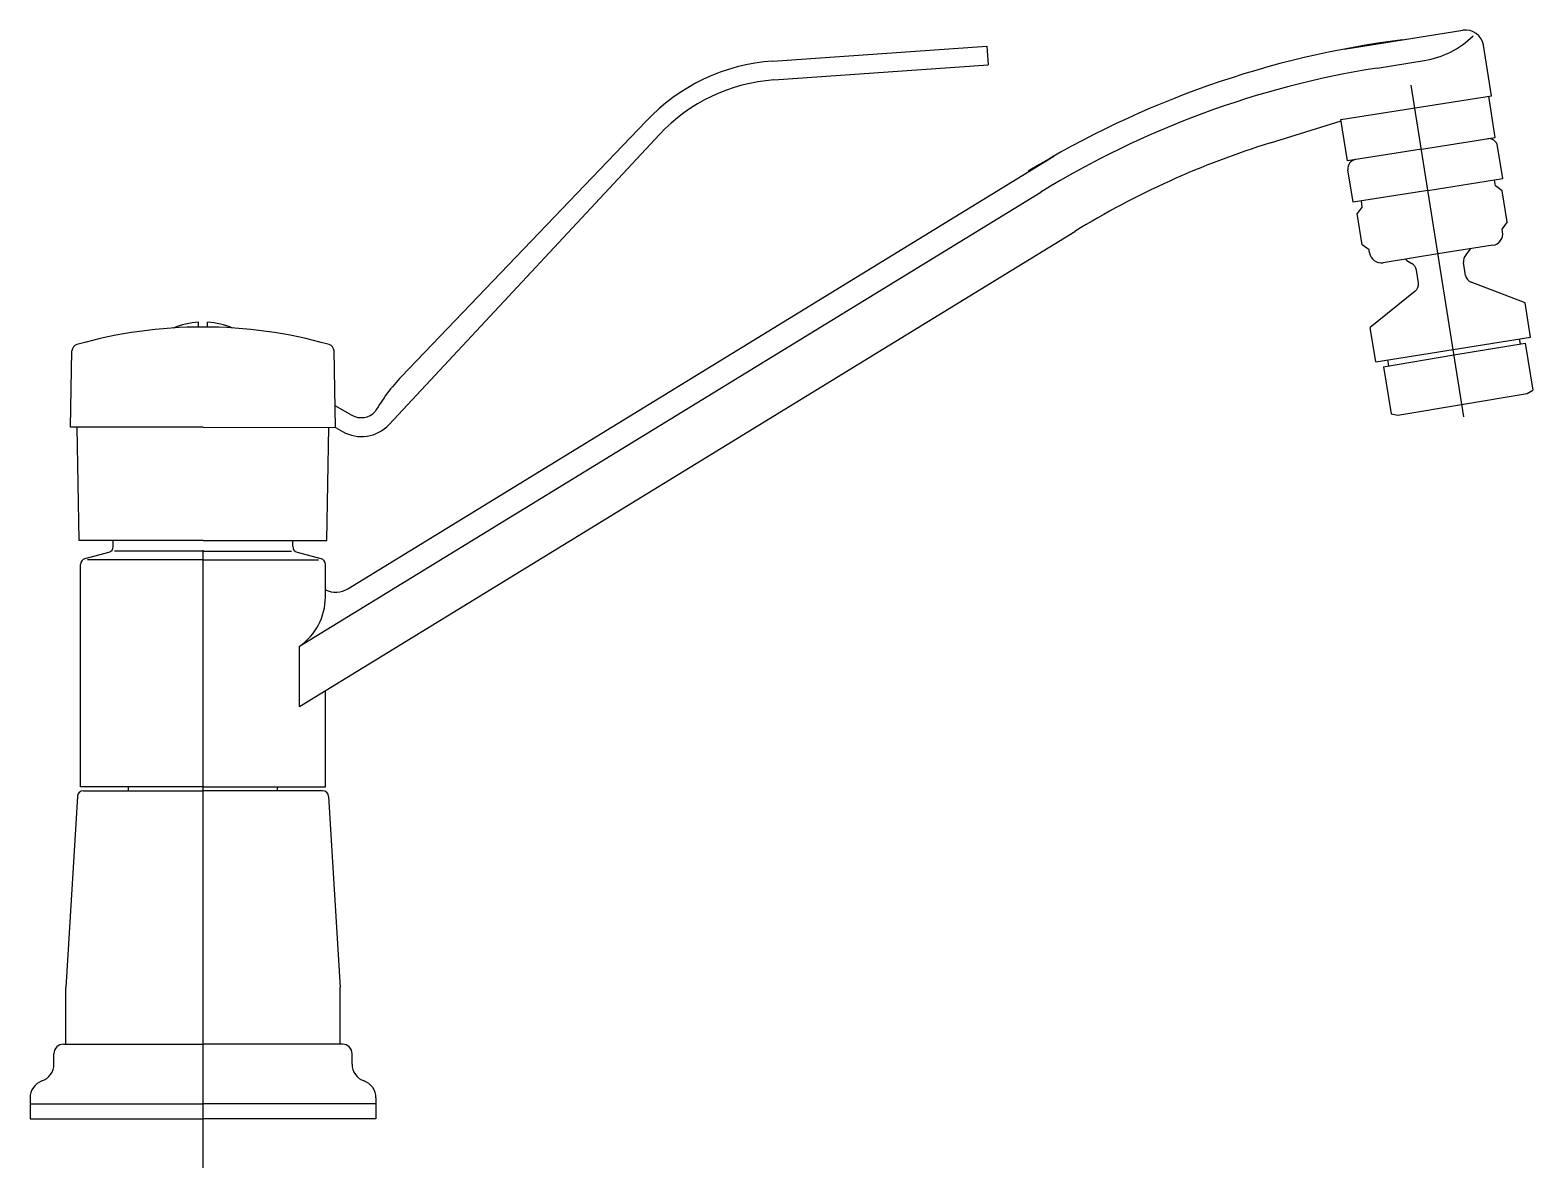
# Model space of a CAD drawing. Extents: x 16.816 to 17.059, y -9.746 to -9.562.
import ezdxf

# ---------------------------------------------------------------- set-up
doc = ezdxf.new("R2010")
doc.units = 0
doc.header["$LTSCALE"] = 0.2
doc.header["$MEASUREMENT"] = 0
doc.linetypes.add('AXES', pattern=[0.5400000065565109, 0.300000011920929, -0.07999999821186066, 0.07999999821186066, -0.07999999821186066])
doc.layers.get('0').update_dxf_attribs({"linetype": 'CONTINUOUS'})
doc.layers.add('DECA_EIXOS', color=5, linetype='AXES')

msp = doc.modelspace()

# ---------------------------------------------------------------- linework, layer by layer
at = {"linetype": 'CONTINUOUS'}
for p, q in [((16.93640398709566, -9.570292642488447), (16.97107795232789, -9.567867997903164)), ((17.05318002412837, -9.579605268807384), (17.05212273694251, -9.572929847895972)), ((17.02924389864155, -9.583396383429124), (17.02818661918253, -9.576720964794024)), ((16.87409024488671, -9.626086457105302), (16.9178792691681, -9.579128480847116)), ((17.04121196269305, -9.581500819711467), (17.02924389864155, -9.583396383429124)), ((17.04121196269305, -9.581500819711467), (17.05318002412837, -9.579605268807384)), ((17.05438034964824, -9.586258019022777), (17.05354959008837, -9.581012785445088)), ((17.03015814641181, -9.59009443874237), (17.02932738351133, -9.584849209351765)), ((17.04226924496656, -9.588176232067259), (17.03015814641181, -9.59009443874237)), ((17.05510161908494, -9.593280438609101), (17.0543010144632, -9.588225686304334)), ((17.05510161908494, -9.593280438609101), (17.05429905502409, -9.594385337840924)), ((17.05437444543822, -9.594861334895999), (17.05429905502409, -9.594385337840924)), ((17.05276927039606, -9.597070679011154), (17.04390046798399, -9.598475360841514)), ((17.04835803814502, -9.60193081720432), (17.04803119062202, -9.599867807908774)), ((17.05800189403379, -9.60640777115623), (17.04926934035657, -9.603056079473982)), ((17.05887883879782, -9.611944637807097), (17.05800189403379, -9.60640777115623)), ((16.82943054370984, -9.645829120746473), (16.8294305446878, -9.64486817289975)), ((16.82486032048876, -9.64779494186882), (16.82871456214254, -9.64676220431651)), ((16.8439615830728, -9.64657035224897), (16.82962514793, -9.64657035224897)), ((16.82414433891684, -9.654019084523041), (16.82414433892146, -9.64872802642112)), ((16.8439615830728, -9.647986791003902), (16.82528244155601, -9.647986791003902)), ((16.86616848108509, -9.726415777811692), (16.86616848108509, -9.717243356049)), ((16.86655451365775, -9.726415772632237), (16.8439615830728, -9.72641577044538)), ((16.86809951569628, -9.72964473685086), (16.8680995135082, -9.727960770624717)), ((16.87196158859754, -9.7360709434942), (16.8439615830728, -9.7360709434942)), ((16.87196158491403, -9.735105746331211), (16.87196158123123, -9.738484736756405)), ((16.87196158123123, -9.738484736756405), (16.8439615830728, -9.738484736756405))]:
    msp.add_line(p, q, dxfattribs=at)
for points in [[(17.02869022449919, -9.56530158937971), (17.04793892815113, -9.562252902780239)], [(17.05255186884034, -9.572861886297348), (17.05125294310174, -9.564660667489584)], [(16.936204997217, -9.567238393323946), (16.97086445817743, -9.564814764522799)], [(16.97086445817743, -9.564814764522799), (16.97107795232789, -9.567867997903164)], [(17.03404014762429, -9.568364463982723), (17.04167881764218, -9.567154615086523)], [(17.02818661918253, -9.576720964794024), (17.05255186884034, -9.572861886297348)], [(16.87608953751377, -9.618326031183564), (16.9156408812351, -9.577041037489659)], [(17.01677895310115, -9.580475020669688), (17.02824801003045, -9.576918978638876)], [(16.86741896876671, -9.652666018508382), (16.98168891546601, -9.582641292205565)], [(17.04226924496656, -9.588176232067259), (17.05438034964824, -9.586258019022777)], [(17.05319603813109, -9.58742338438431), (17.05304495347208, -9.586469525275259)], [(16.85957882097383, -9.66198548703458), (16.97961016904176, -9.588444706166483)], [(17.0543010144632, -9.588225686304334), (17.05319603813109, -9.58742338438431)], [(17.03164460933285, -9.59083679361171), (17.03084174020677, -9.591941269034566)], [(17.03164460933285, -9.59083679361171), (17.03149353207933, -9.589882934749587)], [(17.03164233726818, -9.596996027486917), (17.03084174020677, -9.591941269034566)], [(16.85957883579211, -9.67173851661192), (16.98508968650198, -9.594825361883878)], [(17.03274691169354, -9.597798032536014), (17.03164233726818, -9.596996027486917)], [(17.032822435551, -9.598274849865085), (17.03274691169354, -9.597798032536014)], [(17.04390046798399, -9.598475360841514), (17.03503178314133, -9.599880020549376)], [(17.04072839995939, -9.603135856000739), (17.04040228398122, -9.601076172136857)], [(17.04019225865246, -9.604505094557101), (17.03294054258248, -9.610377638992087)], [(16.84323744509414, -9.61030614156349), (16.84323860048601, -9.60951539021706)], [(16.84468572105147, -9.61030614156349), (16.84468451715078, -9.609515387425297)], [(17.03381741368339, -9.615913975268459), (17.03294054258248, -9.610377638992087)], [(17.04634813408346, -9.613929304346176), (17.05887883879782, -9.611944637807097)], [(17.04648885544217, -9.614817783345774), (17.05800986438386, -9.61289985700718)], [(17.05706669647093, -9.612231651438918), (17.05720037620916, -9.613034614188507)], [(17.05800986438386, -9.61289985700718), (17.05927681119402, -9.620516333106686)], [(16.82253362840378, -9.626523343599933), (16.82274927248961, -9.61416849849314)], [(16.86539001904382, -9.626550287776233), (16.86517389421897, -9.614168530719793)], [(17.03381741368339, -9.615913975268459), (17.04634813408346, -9.613929304346176)], [(17.03505628747682, -9.61671816296447), (17.04648885544217, -9.614817783345774)], [(17.03570475849323, -9.6156150491013), (17.03586575299777, -9.616583609486833)], [(17.03505628747682, -9.61671816296447), (17.03632330795011, -9.624334742192348)], [(17.05834042328864, -9.621066667318859), (17.05927681119402, -9.620516333106686)], [(16.865327701232, -9.62298013258093), (16.86807113730716, -9.624564055628998)], [(17.03738736441658, -9.624552007894778), (17.05834042328864, -9.621066667318859)], [(17.03632330795011, -9.624334742192348), (17.03738736441658, -9.624552007894778)], [(16.8439615830728, -9.626523343599933), (16.82253362840378, -9.626523343599933)], [(16.82390937564876, -9.644868172392691), (16.82358916204674, -9.626523343599933)], [(16.8439615830728, -9.626523343599933), (16.86539001904382, -9.626550287776233)], [(16.86401379418, -9.644868172392691), (16.86433400041571, -9.626523343599933)], [(16.86539001904382, -9.626550287776233), (16.86654079375431, -9.627214689284697)], [(16.8439615830728, -9.644868174234269), (16.82390937564876, -9.644868172392691)], [(16.8439615830728, -9.644868174234269), (16.86401379418, -9.644868172392691)], [(16.85849262243615, -9.645829494242202), (16.8584926214578, -9.644868172392691)], [(16.8439615830728, -9.64657035224897), (16.85829801453245, -9.64657035224897)], [(16.85920824512158, -9.646762108154817), (16.86306320899159, -9.647795038235515)], [(16.8439615830728, -9.647986791003902), (16.86264072827275, -9.647986791003902)], [(16.86377882814955, -9.654019096649932), (16.86377883091192, -9.648727657322214)], [(16.82414433155052, -9.684772999767434), (16.82414433891684, -9.654019084523041)], [(16.85957883579211, -9.67173851661192), (16.85957882097383, -9.66198548703458)], [(16.86377883459508, -9.684772999767434), (16.86377883091193, -9.669164753746278)], [(16.8236307453135, -9.6862883951101), (16.82175468506052, -9.717243356049)], [(16.8439615830728, -9.684773001609011), (16.82414433155052, -9.684772999767434)], [(16.82459449427039, -9.685381286829472), (16.8439615830728, -9.685381285908683)], [(16.83189261676178, -9.68538128648249), (16.83189261676178, -9.684773000487466)], [(16.8439615830728, -9.684773001609011), (16.86377883459508, -9.684772999767434)], [(16.86332867555837, -9.685381286829472), (16.8439615830728, -9.685381285908683)], [(16.85603054938383, -9.68538128648249), (16.85603054938383, -9.684773000487466)], [(16.86429242304668, -9.686288370883643), (16.86616848108509, -9.717243356049)], [(16.82175468506052, -9.726415777811692), (16.82175468506052, -9.717243356049)], [(16.8213684766653, -9.726415772632253), (16.8439615830728, -9.72641577044538)], [(16.81982365045075, -9.729643635452097), (16.81982364896311, -9.72796043701232)], [(16.81596158123489, -9.735105571983622), (16.81596158123122, -9.738484736756405)], [(16.81596158123122, -9.7360709434942), (16.8439615830728, -9.7360709434942)], [(16.81596158123122, -9.738484736756405), (16.8439615830728, -9.738484736756405)]]:
    msp.add_lwpolyline(points, dxfattribs=at)
for points in [[(17.05125294310174, -9.564660667489584, 0.414213562373095), (17.04793892815113, -9.562252902780239)], [(17.03818160853729, -9.563798308661337, 0.1064455302147692), (16.97755271712954, -9.585087245778247)], [(17.04167881764218, -9.567154615086523, 0.1564472183801768), (17.04957634080674, -9.563168156386627)], [(16.936204997217, -9.567238393323946, 0.1899765243363223), (16.9156408812351, -9.577041037489659)], [(17.03404014762429, -9.568364463982723, 0.09849143696960481), (16.97961016904176, -9.588444706166483)], [(17.01677895310115, -9.580475020669688, 0.06236138703148721), (16.98508968650198, -9.594825361883878)], [(17.032822435551, -9.598274849865085, 0.4142135769985042), (17.03503178314133, -9.599880020549376)], [(17.0386350784602, -9.599309014170563, 0.04566253197632332), (17.03967442298915, -9.600036244765162)], [(17.04040228398122, -9.601076172136857, 0.2307651571305666), (17.03967442298915, -9.600036244765162)], [(17.04019225865246, -9.604505094557101, 0.2727070324006761), (17.04072839995939, -9.603135856000739)], [(16.8439615830728, -9.610302658218492, 0.06869449226535432), (16.82355862440854, -9.61311908851331)], [(16.84323860048601, -9.60951539021706, 0.08426889561487003), (16.83913393646832, -9.610457571663849)], [(16.86436453208392, -9.613119085796495, 0.0686944588187496), (16.8439615830728, -9.610302658218492)], [(16.84878917242865, -9.610457547878909, 0.08426862740759064), (16.84468451715078, -9.609515387425297)], [(16.82355862440854, -9.61311908851331, 0.3311103180243237), (16.82274927248961, -9.61416849849314)], [(16.86517389421897, -9.614168530719793, 0.3311110937472325), (16.86436453208392, -9.613119085796495)], [(16.87608953751377, -9.618326031183564, 0.06134624572696097), (16.87185179637249, -9.623999076350094)], [(16.86807113730716, -9.624564055628998, 0.349212309344248), (16.87185179637249, -9.623999076350094)], [(16.86654079375431, -9.627214689284697, 0.3492141581279604), (16.87409024488671, -9.626086457105302)], [(16.85849262243615, -9.645829494242202, 0.3394534049785365), (16.85920824512158, -9.646762108154817)], [(16.86377883091192, -9.648727657322214, 0.3394542959888137), (16.86306320899159, -9.647795038235515)], [(16.85957882097383, -9.66198548703458, 0.2474643044482187), (16.86377882814955, -9.654019096649932)], [(16.86377882875549, -9.652858407970518, 0.2544164732496534), (16.86741896876671, -9.652666018508382)], [(16.82459449427039, -9.685381286829472, 0.3965932495425275), (16.8236307453135, -9.6862883951101)], [(16.86429242304668, -9.686288370883643, 0.3965859766695681), (16.86332867555837, -9.685381286829472)], [(16.8213684766653, -9.726415772632253, 0.4141825958457145), (16.81982364896311, -9.72796043701232)], [(16.81789450784434, -9.732373862667725, 0.3178372756541033), (16.81982365045075, -9.729643635452097)], [(16.81789450784434, -9.732373862667725, 0.3180417892522729), (16.81596158123489, -9.735105571983622)]]:
    msp.add_lwpolyline(points, format="xyb", dxfattribs=at)
for centre, radius, start, end in [((16.93835717215956, -9.598224435630064), 0.028, 94.00000779293953, 136.9999980380957), ((17.05211941721005, -9.581239301533138), 0.001448, 8.999959243686368, 98.99998221518857), ((17.03075755622096, -9.584622692198753), 0.001448, 99.00004012239505, 189.0000019082946), ((17.05246718571247, -9.595163419325624), 0.001931034609763997, 279.0001296997328, 9.00012207032021), ((17.04946167130412, -9.5996413048993), 0.00144830196961264, 137.2749035573218, 188.9975433349808), ((17.04322368716159, -9.593954683661234), 0.006992712823826346, 317.7244566212773, 328.1816709767461), ((17.04978820026191, -9.60170423318145), 0.001448, 189.0026808677883, 249.0024110219798), ((16.82846454370984, -9.645829119763368), 0.0009660000000000001, 284.9999530332315, 359.9999416897044), ((16.82511033892145, -9.648728026421962), 0.0009660000000000001, 104.9999530331757, 179.9999999500683), ((16.8665545135082, -9.727960772632237), 0.001545, 7.444813230499448e-05, 89.99999445412216), ((16.87099451569628, -9.729644733089208), 0.002895, 180.0000744479455, 250.5365002854644), ((16.86906458491402, -9.735105743173738), 0.002897, 359.999937552693, 70.53650028543532)]:
    msp.add_arc(centre, radius, start, end, dxfattribs=at)
at = {"layer": 'DECA_EIXOS'}
for points in [[(17.04807611213096, -9.624839319862254), (17.03957322923909, -9.571154271944062)], [(16.8439615830728, -9.746452236059728), (16.8439615830728, -9.604767101850449)]]:
    msp.add_lwpolyline(points, dxfattribs=at)

doc.saveas('drawing.dxf')
